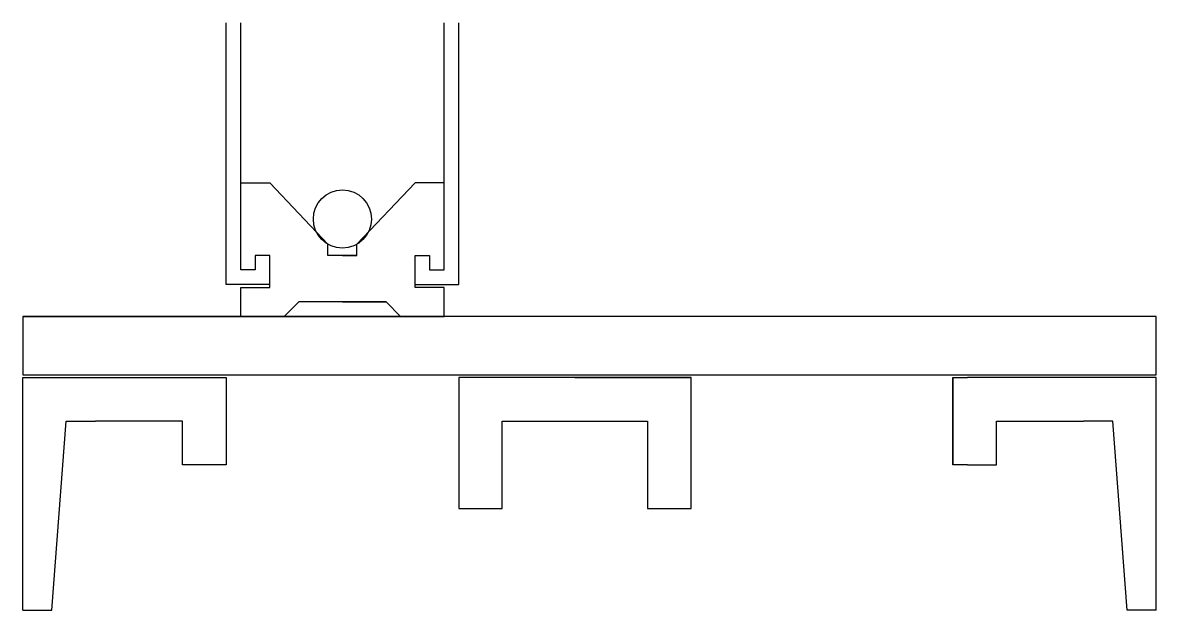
# Model space of a CAD drawing. Header units: millimetres. Extents: x 0 to 390, y 0 to 202.
import ezdxf

# ---------------------------------------------------------------- set-up
doc = ezdxf.new("R2010")
doc.units = ezdxf.units.MM

msp = doc.modelspace()

# ---------------------------------------------------------------- linework, layer by layer
for p, q in [((70, 117), (70, 202)), ((75, 117), (75, 202)), ((145, 117), (145, 202)), ((150, 117), (150, 202)), ((75, 122), (75, 147)), ((75, 147), (85, 147)), ((105, 125.84), (85, 147)), ((115, 125.84), (135, 147)), ((145, 147), (135, 147)), ((145, 122), (145, 147)), ((105, 122), (105, 125.84)), ((115, 122), (115, 125.84)), ((85, 122), (80, 122)), ((80, 122), (80, 117)), ((85, 112), (85, 122)), ((115, 122), (105, 122)), ((110, 122), (115, 122)), ((135, 112), (135, 122)), ((135, 122), (140, 122)), ((140, 122), (140, 117)), ((70, 112), (70, 117)), ((80, 117), (75, 117)), ((140, 117), (145, 117)), ((150, 112), (150, 117)), ((85, 112), (70, 112)), ((75, 101), (75, 111)), ((75, 111), (85, 111)), ((85, 111), (85, 112)), ((135, 112), (150, 112)), ((135, 111), (135, 112)), ((145, 111), (135, 111)), ((145, 101), (145, 111)), ((90, 101), (95, 106)), ((125, 106), (95, 106)), ((110, 106), (125, 106)), ((130, 101), (125, 106)), ((380, 101), (0, 101)), ((0, 101), (0, 81)), ((0, 101), (110, 101)), ((0, 101), (75, 101)), ((110, 101), (90, 101)), ((110, 101), (130, 101)), ((130, 101), (145, 101)), ((381, 101), (380, 101)), ((390, 101), (381, 101)), ((390, 81), (390, 101)), ((0, 81), (380, 81)), ((0, 0), (0, 80)), ((0, 80), (65, 80)), ((65, 80), (70, 80)), ((70, 80), (70, 50)), ((70, 80), (70, 50)), ((230, 80), (150, 80)), ((150, 80), (150, 35)), ((190, 80), (230, 80)), ((230, 35), (230, 80)), ((320, 80), (320, 50)), ((320, 50), (320, 80)), ((320, 80), (325, 80)), ((390, 80), (325, 80)), ((380, 81), (390, 81)), ((390, 0), (390, 80)), ((10, 0), (15, 65)), ((15, 65), (25, 65)), ((55, 65), (25, 65)), ((55, 50), (55, 65)), ((165, 35), (165, 65)), ((165, 65), (215, 65)), ((215, 65), (215, 35)), ((335, 50), (335, 65)), ((335, 65), (365, 65)), ((375, 65), (365, 65)), ((380, 0), (375, 65)), ((65, 50), (55, 50)), ((70, 50), (65, 50)), ((325, 50), (320, 50)), ((325, 50), (335, 50)), ((150, 35), (165, 35)), ((215, 35), (230, 35)), ((0, 0), (10, 0)), ((390, 0), (380, 0))]:
    msp.add_line(p, q)
msp.add_circle((110, 134.5), 10)

doc.saveas('drawing.dxf')
